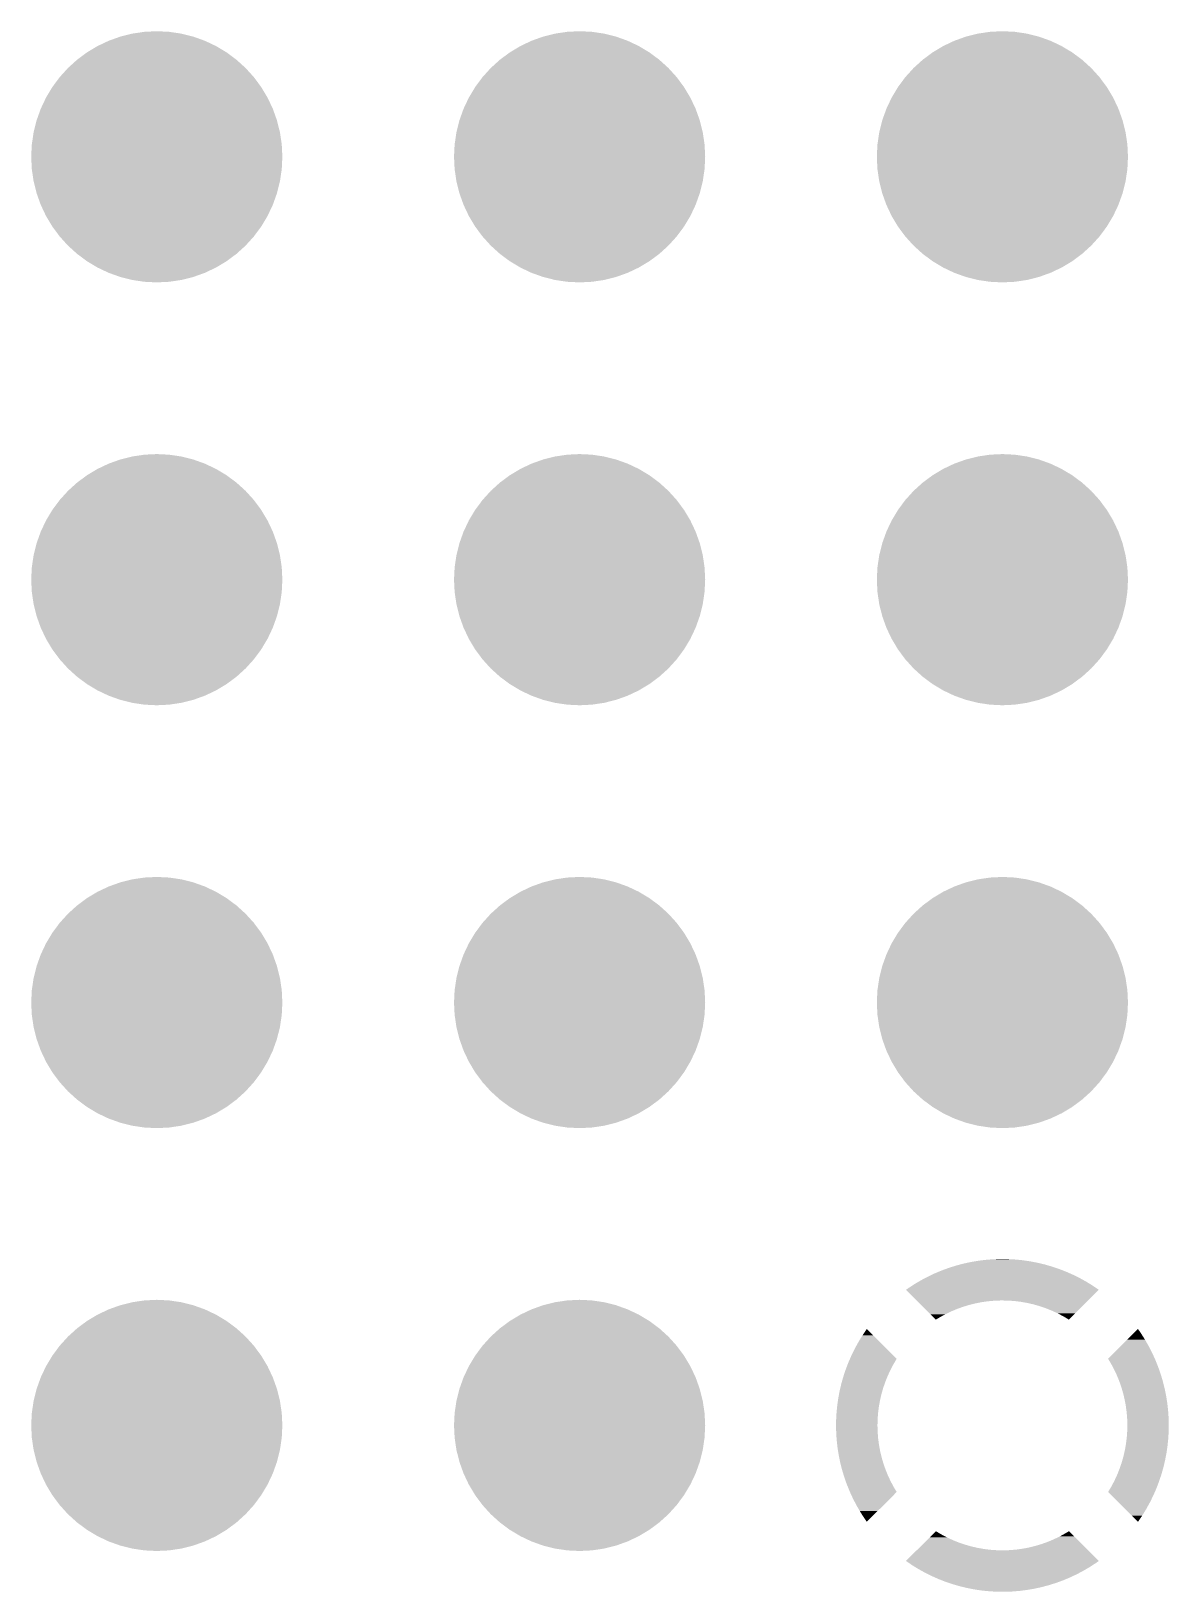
# Model space of a CAD drawing. Extents: x 295 to 953, y 10 to 290.
# Drawn here: x 559.03 to 565.86, y 191.25 to 200.63 of the extents above; entities that cross this region are included whole.
import ezdxf

# ---------------------------------------------------------------- set-up
doc = ezdxf.new("R2010")
doc.units = 0
doc.header["$LTSCALE"] = 5
doc.header["$MEASUREMENT"] = 0
doc.layers.get('0').update_dxf_attribs({"linetype": 'CONTINUOUS', "lineweight": 25})

msp = doc.modelspace()

# ---------------------------------------------------------------- linework, layer by layer
at = {"const_width": 0.7544}
for points in [[(559.4025, 199.8733, 1), (560.1569, 199.8733, 1)], [(561.9425, 199.8733, 1), (562.6969, 199.8733, 1)], [(564.4825, 199.8733, 1), (565.2369, 199.8733, 1)], [(559.4025, 197.3333, 1), (560.1569, 197.3333, 1)], [(561.9425, 197.3333, 1), (562.6969, 197.3333, 1)], [(564.4825, 197.3333, 1), (565.2369, 197.3333, 1)], [(559.4025, 194.7933, 1), (560.1569, 194.7933, 1)], [(561.9425, 194.7933, 1), (562.6969, 194.7933, 1)], [(564.4825, 194.7933, 1), (565.2369, 194.7933, 1)], [(559.4025, 192.2533, 1), (560.1569, 192.2533, 1)], [(561.9425, 192.2533, 1), (562.6969, 192.2533, 1)]]:
    msp.add_lwpolyline(points, format="xyb", close=True, dxfattribs=at)
for points in [[(564.5199, 193.193), (564.537, 193.1993), (565.2002, 193.193), (565.1816, 193.1993)], [(564.537, 193.1993), (564.5627, 193.2074), (565.1816, 193.1993), (565.1575, 193.2074)], [(564.5627, 193.2074), (564.58, 193.2129), (565.1575, 193.2074), (565.1385, 193.2129)], [(564.58, 193.2129), (564.6062, 193.2199), (565.1385, 193.2129), (565.1142, 193.2199)], [(564.6062, 193.2199), (564.6235, 193.2245), (565.1142, 193.2199), (565.0948, 193.2245)], [(564.6235, 193.2245), (564.6502, 193.2303), (565.0948, 193.2245), (565.0703, 193.2303)], [(564.6502, 193.2303), (564.6675, 193.2341), (565.0703, 193.2303), (565.0505, 193.2341)], [(564.6675, 193.2341), (564.6947, 193.2388), (565.0505, 193.2341), (565.0261, 193.2388)], [(564.6947, 193.2388), (564.7119, 193.2418), (565.0261, 193.2388), (565.0057, 193.2418)], [(564.7119, 193.2418), (564.7399, 193.2453), (565.0057, 193.2418), (564.9815, 193.2453)], [(564.7399, 193.2453), (564.7567, 193.2475), (564.9815, 193.2453), (564.9603, 193.2475)], [(564.7567, 193.2475), (564.7858, 193.2498), (564.9603, 193.2475), (564.9367, 193.2498)], [(564.7858, 193.2498), (564.8016, 193.2511), (564.9367, 193.2498), (564.9133, 193.2511)], [(564.8016, 193.2511), (564.8347, 193.2523), (564.9133, 193.2511), (564.8917, 193.2523)], [(564.8347, 193.2523), (564.8466, 193.2527), (564.8917, 193.2523), (564.8466, 193.2527)], [(564.3182, 193.0931), (564.3337, 193.1032), (565.4016, 193.0931), (565.3852, 193.1032)], [(564.3337, 193.1032), (564.3566, 193.1167), (565.3852, 193.1032), (565.3632, 193.1167)], [(564.3566, 193.1167), (564.3726, 193.126), (565.3632, 193.1167), (565.3463, 193.126)], [(564.3726, 193.126), (564.3961, 193.1385), (565.3463, 193.126), (565.3238, 193.1385)], [(564.3961, 193.1385), (564.4124, 193.1471), (565.3238, 193.1385), (565.3064, 193.1471)], [(564.4124, 193.1471), (564.4365, 193.1585), (565.3064, 193.1471), (565.2834, 193.1585)], [(564.4365, 193.1585), (564.4531, 193.1664), (565.2834, 193.1585), (565.2656, 193.1664)], [(564.4531, 193.1664), (564.4778, 193.1767), (565.2656, 193.1664), (565.2422, 193.1767)], [(564.4778, 193.1767), (564.4947, 193.1838), (565.2422, 193.1767), (565.224, 193.1838)], [(564.4947, 193.1838), (564.5199, 193.193), (565.224, 193.1838), (565.2002, 193.193)], [(564.2805, 193.0678), (564.2959, 193.0786), (565.4389, 193.0678), (565.423, 193.0786)], [(564.3445, 193.0038), (564.2805, 193.0678), (565.3749, 193.0038), (565.4389, 193.0678)], [(564.2959, 193.0786), (564.3182, 193.0931), (565.423, 193.0786), (565.4016, 193.0931)], [(564.3459, 193.0024), (564.3445, 193.0038), (564.8128, 193.0024), (564.8518, 193.0038)], [(564.3493, 192.999), (564.3459, 193.0024), (564.7739, 192.999), (564.8128, 193.0024)], [(564.3548, 192.9935), (564.3493, 192.999), (564.7352, 192.9935), (564.7739, 192.999)], [(564.3623, 192.986), (564.3548, 192.9935), (564.6969, 192.986), (564.7352, 192.9935)], [(564.3717, 192.9765), (564.3623, 192.986), (564.659, 192.9765), (564.6969, 192.986)], [(564.3831, 192.9651), (564.3717, 192.9765), (564.6217, 192.9651), (564.659, 192.9765)], [(564.3965, 192.9518), (564.3831, 192.9651), (564.585, 192.9518), (564.6217, 192.9651)], [(564.4117, 192.9366), (564.3965, 192.9518), (564.549, 192.9366), (564.585, 192.9518)], [(564.4288, 192.9195), (564.4117, 192.9366), (564.5139, 192.9195), (564.549, 192.9366)], [(564.4477, 192.9006), (564.4288, 192.9195), (564.4797, 192.9006), (564.5139, 192.9195)], [(564.8909, 193.0032), (564.8518, 193.0038), (565.3743, 193.0032), (565.3749, 193.0038)], [(564.9298, 193.0006), (564.8909, 193.0032), (565.3717, 193.0006), (565.3743, 193.0032)], [(564.9686, 192.9959), (564.9298, 193.0006), (565.367, 192.9959), (565.3717, 193.0006)], [(565.0071, 192.9893), (564.9686, 192.9959), (565.3604, 192.9893), (565.367, 192.9959)], [(565.0452, 192.9806), (565.0071, 192.9893), (565.3517, 192.9806), (565.3604, 192.9893)], [(565.0827, 192.97), (565.0452, 192.9806), (565.3411, 192.97), (565.3517, 192.9806)], [(565.1197, 192.9574), (565.0827, 192.97), (565.3285, 192.9574), (565.3411, 192.97)], [(565.156, 192.9429), (565.1197, 192.9574), (565.314, 192.9429), (565.3285, 192.9574)], [(565.1914, 192.9266), (565.156, 192.9429), (565.2977, 192.9266), (565.314, 192.9429)], [(565.226, 192.9084), (565.1914, 192.9266), (565.2795, 192.9084), (565.2977, 192.9266)], [(564.0199, 192.7952), (564.0452, 192.8325), (564.0825, 192.7952), (564.0452, 192.8325)], [(564.4598, 192.8885), (564.4477, 192.9006), (564.4598, 192.8885), (564.4797, 192.9006)], [(565.2596, 192.8885), (565.226, 192.9084), (565.2596, 192.8885), (565.2795, 192.9084)], [(565.6479, 192.8062), (565.6742, 192.8325), (565.6923, 192.8062), (565.6742, 192.8325)], [(563.9745, 192.7174), (563.9963, 192.7568), (564.1603, 192.7174), (564.1209, 192.7568)], [(563.9963, 192.7568), (564.0199, 192.7952), (564.1209, 192.7568), (564.0825, 192.7952)], [(565.5305, 192.6889), (565.5706, 192.729), (565.7593, 192.6889), (565.7387, 192.729)], [(565.5706, 192.729), (565.6098, 192.7681), (565.7387, 192.729), (565.7164, 192.7681)], [(565.6098, 192.7681), (565.6479, 192.8062), (565.7164, 192.7681), (565.6923, 192.8062)], [(563.93, 192.6196), (563.9363, 192.6358), (564.2046, 192.6196), (564.2142, 192.6358)], [(563.9363, 192.6358), (563.944, 192.6532), (564.2142, 192.6358), (564.2245, 192.6532)], [(563.944, 192.6532), (563.9545, 192.677), (564.2245, 192.6532), (564.2007, 192.677)], [(563.9545, 192.677), (563.9745, 192.7174), (564.2007, 192.677), (564.1603, 192.7174)], [(565.4949, 192.6532), (565.5305, 192.6889), (565.7756, 192.6532), (565.7593, 192.6889)], [(565.4981, 192.6479), (565.4949, 192.6532), (565.778, 192.6479), (565.7756, 192.6532)], [(565.5109, 192.6265), (565.4981, 192.6479), (565.7866, 192.6265), (565.778, 192.6479)], [(563.8947, 192.5133), (563.9052, 192.5496), (564.1556, 192.5133), (564.1701, 192.5496)], [(563.9052, 192.5496), (563.9056, 192.5511), (564.1701, 192.5496), (564.1708, 192.5511)], [(563.9056, 192.5511), (563.917, 192.585), (564.1708, 192.5511), (564.1864, 192.585)], [(563.917, 192.585), (563.92, 192.5938), (564.1864, 192.585), (564.191, 192.5938)], [(563.92, 192.5938), (563.93, 192.6196), (564.191, 192.5938), (564.2046, 192.6196)], [(565.5219, 192.6061), (565.5109, 192.6265), (565.7949, 192.6061), (565.7866, 192.6265)], [(565.5295, 192.5921), (565.5219, 192.6061), (565.7998, 192.5921), (565.7949, 192.6061)], [(565.543, 192.5636), (565.5295, 192.5921), (565.8098, 192.5636), (565.7998, 192.5921)], [(565.5462, 192.5568), (565.543, 192.5636), (565.8119, 192.5568), (565.8098, 192.5636)], [(565.561, 192.5207), (565.5462, 192.5568), (565.8228, 192.5207), (565.8119, 192.5568)], [(563.8778, 192.4388), (563.8827, 192.464), (564.1324, 192.4388), (564.1395, 192.464)], [(563.8827, 192.464), (563.8856, 192.4763), (564.1395, 192.464), (564.143, 192.4763)], [(563.8856, 192.4763), (563.8931, 192.5078), (564.143, 192.4763), (564.1537, 192.5078)], [(563.8931, 192.5078), (563.8947, 192.5133), (564.1537, 192.5078), (564.1556, 192.5133)], [(565.5611, 192.5204), (565.561, 192.5207), (565.8228, 192.5204), (565.8228, 192.5207)], [(565.574, 192.4838), (565.5611, 192.5204), (565.8321, 192.4838), (565.8228, 192.5204)], [(565.5761, 192.4767), (565.574, 192.4838), (565.8339, 192.4767), (565.8321, 192.4838)], [(565.585, 192.4464), (565.5761, 192.4767), (565.8401, 192.4464), (565.8339, 192.4767)], [(565.5883, 192.4326), (565.585, 192.4464), (565.843, 192.4326), (565.8401, 192.4464)], [(563.8632, 192.3303), (563.8664, 192.3622), (564.1132, 192.3303), (564.1171, 192.3622)], [(563.8664, 192.3622), (563.8677, 192.3751), (564.1171, 192.3622), (564.1193, 192.3751)], [(563.8677, 192.3751), (563.8714, 192.4007), (564.1193, 192.3751), (564.1237, 192.4007)], [(563.8714, 192.4007), (563.8742, 192.4197), (564.1237, 192.4007), (564.1281, 192.4197)], [(563.8742, 192.4197), (563.8778, 192.4388), (564.1281, 192.4197), (564.1324, 192.4388)], [(565.5941, 192.4084), (565.5883, 192.4326), (565.8468, 192.4084), (565.843, 192.4326)], [(565.5978, 192.3881), (565.5941, 192.4084), (565.8501, 192.3881), (565.8468, 192.4084)], [(565.6011, 192.37), (565.5978, 192.3881), (565.8521, 192.37), (565.8501, 192.3881)], [(565.6046, 192.3433), (565.6011, 192.37), (565.8551, 192.3433), (565.8521, 192.37)], [(563.8602, 192.2533), (563.8607, 192.2845), (564.1091, 192.2533), (564.1098, 192.2845)], [(563.8607, 192.2853), (563.8628, 192.3234), (564.1098, 192.2853), (564.1124, 192.3234)], [(563.8607, 192.2845), (563.8607, 192.2853), (564.1098, 192.2845), (564.1098, 192.2853)], [(563.8628, 192.3234), (563.8632, 192.3303), (564.1124, 192.3234), (564.1132, 192.3303)], [(565.6062, 192.3313), (565.6046, 192.3433), (565.8559, 192.3313), (565.8551, 192.3433)], [(565.6088, 192.2984), (565.6062, 192.3313), (565.8582, 192.2984), (565.8559, 192.3313)], [(565.6092, 192.2923), (565.6088, 192.2984), (565.8583, 192.2923), (565.8582, 192.2984)], [(565.6103, 192.2533), (565.6092, 192.2923), (565.8592, 192.2533), (565.8583, 192.2923)], [(563.8611, 192.2143), (563.8602, 192.2533), (564.1101, 192.2143), (564.1091, 192.2533)], [(563.8612, 192.2083), (563.8611, 192.2143), (564.1106, 192.2083), (564.1101, 192.2143)], [(563.8635, 192.1753), (563.8612, 192.2083), (564.1132, 192.1753), (564.1106, 192.2083)], [(563.8643, 192.1633), (563.8635, 192.1753), (564.1148, 192.1633), (564.1132, 192.1753)], [(563.8673, 192.1366), (563.8643, 192.1633), (564.1183, 192.1366), (564.1148, 192.1633)], [(565.6023, 192.1444), (565.6062, 192.1763), (565.853, 192.1444), (565.8562, 192.1763)], [(565.6062, 192.1763), (565.607, 192.1832), (565.8562, 192.1763), (565.8566, 192.1832)], [(565.607, 192.1832), (565.6096, 192.2213), (565.8566, 192.1832), (565.8587, 192.2213)], [(565.6096, 192.2221), (565.6103, 192.2533), (565.8587, 192.2221), (565.8592, 192.2533)], [(565.6096, 192.2213), (565.6096, 192.2221), (565.8587, 192.2213), (565.8587, 192.2221)], [(563.8693, 192.1185), (563.8673, 192.1366), (564.1216, 192.1185), (564.1183, 192.1366)], [(563.8726, 192.0982), (563.8693, 192.1185), (564.1253, 192.0982), (564.1216, 192.1185)], [(563.8764, 192.074), (563.8726, 192.0982), (564.1311, 192.074), (564.1253, 192.0982)], [(563.8793, 192.0602), (563.8764, 192.074), (564.1344, 192.0602), (564.1311, 192.074)], [(565.587, 192.0678), (565.5913, 192.0869), (565.8416, 192.0678), (565.8452, 192.0869)], [(565.5913, 192.0869), (565.5956, 192.1059), (565.8452, 192.0869), (565.848, 192.1059)], [(565.5956, 192.1059), (565.6001, 192.1315), (565.848, 192.1059), (565.8517, 192.1315)], [(565.6001, 192.1315), (565.6023, 192.1444), (565.8517, 192.1315), (565.853, 192.1444)], [(563.8855, 192.0299), (563.8793, 192.0602), (564.1433, 192.0299), (564.1344, 192.0602)], [(563.8873, 192.0228), (563.8855, 192.0299), (564.1454, 192.0228), (564.1433, 192.0299)], [(563.8966, 191.9862), (563.8873, 192.0228), (564.1583, 191.9862), (564.1454, 192.0228)], [(563.8966, 191.9859), (563.8966, 191.9862), (564.1584, 191.9859), (564.1583, 191.9862)], [(563.9075, 191.9498), (563.8966, 191.9859), (564.1732, 191.9498), (564.1584, 191.9859)], [(565.5493, 191.957), (565.5638, 191.9933), (565.8142, 191.957), (565.8247, 191.9933)], [(565.5638, 191.9933), (565.5657, 191.9988), (565.8247, 191.9933), (565.8262, 191.9988)], [(565.5657, 191.9988), (565.5764, 192.0303), (565.8262, 191.9988), (565.8338, 192.0303)], [(565.5764, 192.0303), (565.5799, 192.0426), (565.8338, 192.0303), (565.8367, 192.0426)], [(565.5799, 192.0426), (565.587, 192.0678), (565.8367, 192.0426), (565.8416, 192.0678)], [(563.9096, 191.943), (563.9075, 191.9498), (564.1764, 191.943), (564.1732, 191.9498)], [(563.9196, 191.9145), (563.9096, 191.943), (564.1899, 191.9145), (564.1764, 191.943)], [(563.9245, 191.9005), (563.9196, 191.9145), (564.1975, 191.9005), (564.1899, 191.9145)], [(563.9328, 191.8801), (563.9245, 191.9005), (564.2085, 191.8801), (564.1975, 191.9005)], [(565.5052, 191.8708), (565.5148, 191.887), (565.7831, 191.8708), (565.7894, 191.887)], [(565.5148, 191.887), (565.5284, 191.9128), (565.7894, 191.887), (565.7994, 191.9128)], [(565.5284, 191.9128), (565.533, 191.9216), (565.7994, 191.9128), (565.8023, 191.9216)], [(565.533, 191.9216), (565.5486, 191.9555), (565.8023, 191.9216), (565.8138, 191.9555)], [(565.5486, 191.9555), (565.5493, 191.957), (565.8138, 191.9555), (565.8142, 191.957)], [(563.9414, 191.8587), (563.9328, 191.8801), (564.2213, 191.8587), (564.2085, 191.8801)], [(563.9438, 191.8534), (563.9414, 191.8587), (564.2245, 191.8534), (564.2213, 191.8587)], [(563.9601, 191.8177), (563.9438, 191.8534), (564.1889, 191.8177), (564.2245, 191.8534)], [(563.9806, 191.7776), (563.9601, 191.8177), (564.1488, 191.7776), (564.1889, 191.8177)], [(565.4949, 191.8534), (565.5052, 191.8708), (565.7754, 191.8534), (565.7831, 191.8708)], [(565.5187, 191.8296), (565.4949, 191.8534), (565.7649, 191.8296), (565.7754, 191.8534)], [(565.5591, 191.7892), (565.5187, 191.8296), (565.7449, 191.7892), (565.7649, 191.8296)], [(565.5985, 191.7498), (565.5591, 191.7892), (565.7231, 191.7498), (565.7449, 191.7892)], [(564.003, 191.7385), (563.9806, 191.7776), (564.1096, 191.7385), (564.1488, 191.7776)], [(564.0271, 191.7004), (564.003, 191.7385), (564.0715, 191.7004), (564.1096, 191.7385)], [(564.0452, 191.6741), (564.0271, 191.7004), (564.0452, 191.6741), (564.0715, 191.7004)], [(565.6369, 191.7114), (565.5985, 191.7498), (565.6995, 191.7114), (565.7231, 191.7498)], [(565.6742, 191.6741), (565.6369, 191.7114), (565.6742, 191.6741), (565.6995, 191.7114)], [(564.4399, 191.5982), (564.4598, 191.6181), (564.4934, 191.5982), (564.4598, 191.6181)], [(565.2055, 191.5871), (565.2397, 191.606), (565.2906, 191.5871), (565.2717, 191.606)], [(565.2397, 191.606), (565.2596, 191.6181), (565.2717, 191.606), (565.2596, 191.6181)], [(564.3477, 191.506), (564.3524, 191.5107), (564.7896, 191.506), (564.7508, 191.5107)], [(564.3524, 191.5107), (564.359, 191.5173), (564.7508, 191.5107), (564.7123, 191.5173)], [(564.359, 191.5173), (564.3677, 191.526), (564.7123, 191.5173), (564.6742, 191.526)], [(564.3677, 191.526), (564.3783, 191.5366), (564.6742, 191.526), (564.6367, 191.5366)], [(564.3783, 191.5366), (564.3909, 191.5492), (564.6367, 191.5366), (564.5997, 191.5492)], [(564.3909, 191.5492), (564.4054, 191.5637), (564.5997, 191.5492), (564.5634, 191.5637)], [(564.4054, 191.5637), (564.4217, 191.58), (564.5634, 191.5637), (564.5279, 191.58)], [(564.4217, 191.58), (564.4399, 191.5982), (564.5279, 191.58), (564.4934, 191.5982)], [(564.9066, 191.5042), (564.9455, 191.5077), (565.3735, 191.5042), (565.3701, 191.5077)], [(564.9455, 191.5077), (564.9841, 191.5131), (565.3701, 191.5077), (565.3646, 191.5131)], [(564.9841, 191.5131), (565.0225, 191.5206), (565.3646, 191.5131), (565.3571, 191.5206)], [(565.0225, 191.5206), (565.0604, 191.5301), (565.3571, 191.5206), (565.3477, 191.5301)], [(565.0604, 191.5301), (565.0977, 191.5415), (565.3477, 191.5301), (565.3362, 191.5415)], [(565.0977, 191.5415), (565.1344, 191.5548), (565.3362, 191.5415), (565.3229, 191.5548)], [(565.1344, 191.5548), (565.1704, 191.57), (565.3229, 191.5548), (565.3077, 191.57)], [(565.1704, 191.57), (565.2055, 191.5871), (565.3077, 191.57), (565.2906, 191.5871)], [(564.2804, 191.4388), (564.3444, 191.5028), (565.4389, 191.4388), (565.3749, 191.5028)], [(564.2964, 191.428), (564.2804, 191.4388), (565.4234, 191.428), (565.4389, 191.4388)], [(564.3178, 191.4135), (564.2964, 191.428), (565.4012, 191.4135), (565.4234, 191.428)], [(564.3342, 191.4034), (564.3178, 191.4135), (565.3857, 191.4034), (565.4012, 191.4135)], [(564.3444, 191.5028), (564.3451, 191.5034), (564.8676, 191.5028), (564.8285, 191.5034)], [(564.3451, 191.5034), (564.3477, 191.506), (564.8285, 191.5034), (564.7896, 191.506)], [(564.8676, 191.5028), (564.9066, 191.5042), (565.3749, 191.5028), (565.3735, 191.5042)], [(564.3562, 191.3899), (564.3342, 191.4034), (565.3627, 191.3899), (565.3857, 191.4034)], [(564.3731, 191.3806), (564.3562, 191.3899), (565.3468, 191.3806), (565.3627, 191.3899)], [(564.3956, 191.3681), (564.3731, 191.3806), (565.3233, 191.3681), (565.3468, 191.3806)], [(564.413, 191.3595), (564.3956, 191.3681), (565.307, 191.3595), (565.3233, 191.3681)], [(564.436, 191.3481), (564.413, 191.3595), (565.2829, 191.3481), (565.307, 191.3595)], [(564.4538, 191.3402), (564.436, 191.3481), (565.2663, 191.3402), (565.2829, 191.3481)], [(564.4772, 191.3299), (564.4538, 191.3402), (565.2416, 191.3299), (565.2663, 191.3402)], [(564.4954, 191.3228), (564.4772, 191.3299), (565.2247, 191.3228), (565.2416, 191.3299)], [(564.5192, 191.3136), (564.4954, 191.3228), (565.1995, 191.3136), (565.2247, 191.3228)], [(564.5378, 191.3073), (564.5192, 191.3136), (565.1824, 191.3073), (565.1995, 191.3136)], [(564.5619, 191.2992), (564.5378, 191.3073), (565.1567, 191.2992), (565.1824, 191.3073)], [(564.5809, 191.2937), (564.5619, 191.2992), (565.1394, 191.2937), (565.1567, 191.2992)], [(564.6052, 191.2868), (564.5809, 191.2937), (565.1132, 191.2868), (565.1394, 191.2937)], [(564.6246, 191.2821), (564.6052, 191.2868), (565.0959, 191.2821), (565.1132, 191.2868)], [(564.649, 191.2763), (564.6246, 191.2821), (565.0692, 191.2763), (565.0959, 191.2821)], [(564.6689, 191.2725), (564.649, 191.2763), (565.0518, 191.2725), (565.0692, 191.2763)], [(564.6933, 191.2678), (564.6689, 191.2725), (565.0246, 191.2678), (565.0518, 191.2725)], [(564.7137, 191.2648), (564.6933, 191.2678), (565.0074, 191.2648), (565.0246, 191.2678)], [(564.7379, 191.2613), (564.7137, 191.2648), (564.9795, 191.2613), (565.0074, 191.2648)], [(564.7591, 191.2591), (564.7379, 191.2613), (564.9627, 191.2591), (564.9795, 191.2613)], [(564.7827, 191.2568), (564.7591, 191.2591), (564.9336, 191.2568), (564.9627, 191.2591)], [(564.8061, 191.2555), (564.7827, 191.2568), (564.9178, 191.2555), (564.9336, 191.2568)], [(564.8277, 191.2543), (564.8061, 191.2555), (564.8847, 191.2543), (564.9178, 191.2555)], [(564.8728, 191.2539), (564.8277, 191.2543), (564.8728, 191.2539), (564.8847, 191.2543)]]:
    msp.add_solid(points)

doc.saveas('drawing.dxf')
